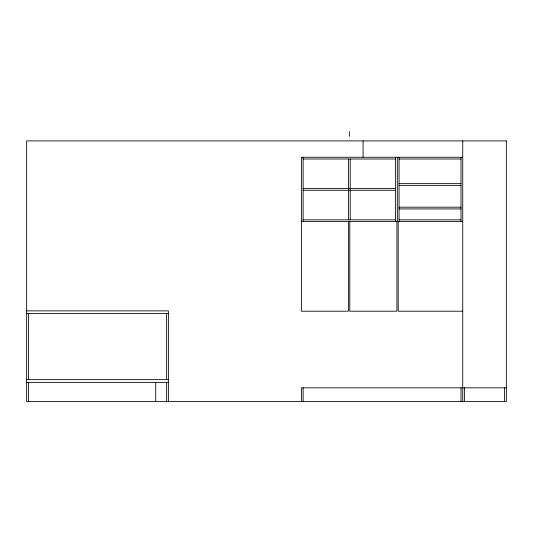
<?xml version="1.0" encoding="UTF-8"?>
<svg xmlns="http://www.w3.org/2000/svg" width="533" height="533" viewBox="0 0 533 533"><rect width="100%" height="100%" fill="white"/><g stroke="black" fill="none" stroke-linecap="round" stroke-linejoin="round"><path stroke-width="0.8" d="M462.744 157.262L301.385 157.262L301.385 311.199L348.482 311.199L348.482 221.581M303.13 159.001L395.586 159.001M399.07 159.001L460.998 159.001M399.07 183.645L460.998 183.645M399.07 185.384L460.998 185.384M303.13 188.549L395.586 188.549M303.13 190.294L395.586 190.294M399.07 207.19L460.998 207.19M399.07 208.936L460.998 208.936M303.13 219.836L395.586 219.836M399.07 219.836L460.998 219.836M301.385 221.148L301.825 221.581M301.385 221.581L462.744 221.581M26.65 310.872L168.381 310.872L168.381 401.469M462.744 311.199L398.198 311.199L398.198 221.581M26.65 313.597L168.381 313.597M26.65 379.663L168.381 379.663M26.65 382.394L168.381 382.394M506.35 387.844L301.392 387.844L301.392 401.469M504.604 387.844L504.604 401.469M464.483 387.844L464.483 401.469M462.744 140.905L462.744 401.469M460.998 157.262L460.998 221.581M460.998 387.844L460.998 401.469M399.07 157.262L399.07 221.581M397.325 157.262L397.325 221.581M396.892 221.581L396.892 311.199L349.795 311.199L349.795 221.581M395.586 157.262L395.586 221.581M363.08 140.905L363.08 157.262M350.228 159.001L350.228 219.836M349.355 131.531L349.355 136.415M348.482 159.001L348.482 219.836M303.13 157.262L303.13 221.581M303.13 387.844L303.13 401.469M166.636 313.597L166.636 379.663M166.636 382.394L166.636 401.469M155.736 382.394L155.736 401.469M28.396 313.597L28.396 379.663M28.396 382.394L28.396 401.469M506.35 140.905L26.65 140.905L26.65 401.469L506.35 401.469L506.35 140.905"/></g></svg>
